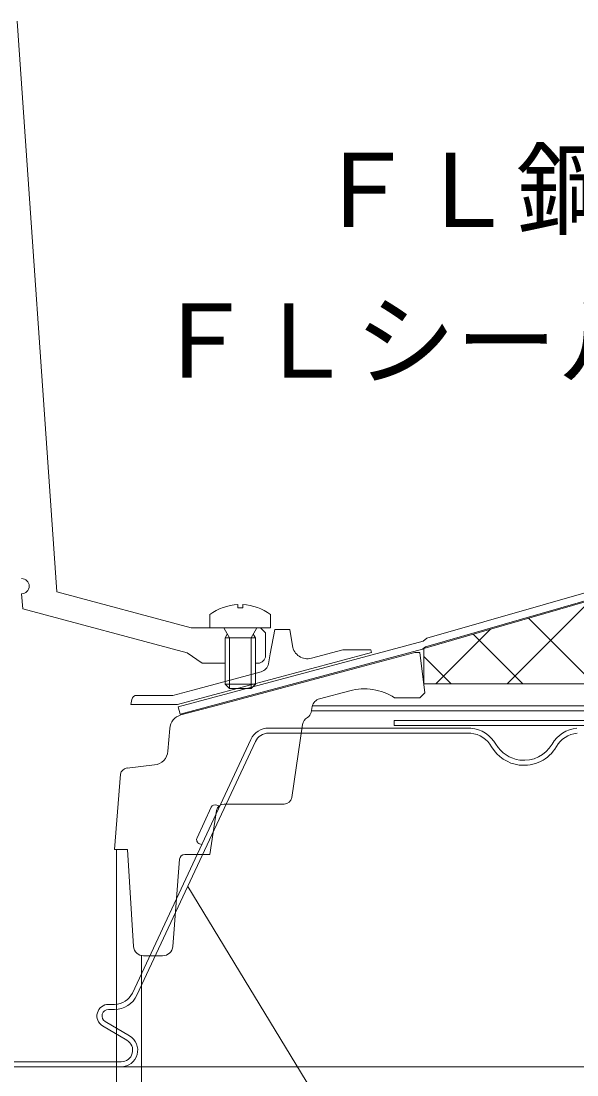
# Model space of a CAD drawing. Units: millimetres, scale not verified. Extents: x -675 to 675, y -471 to 460.
# Drawn here: x 0.8 to 110.6, y 1 to 209.4 of the extents above; entities that cross this region are included whole.
import ezdxf
from ezdxf.enums import TextEntityAlignment as Align

# ---------------------------------------------------------------- set-up
doc = ezdxf.new("R2010")
doc.units = ezdxf.units.MM
doc.header["$LTSCALE"] = 5
doc.linetypes.add('DASHED1', pattern=[1.8, 1.2, -0.6])
for name, color, linetype, lineweight in [('1-0_芯・寸法線', 7, 'Continuous', 9), ('1-3_断熱材', 30, 'Continuous', 18), ('1-4_リベットルーフ', 3, 'Continuous', 9), ('1-7_設備', 7, 'Continuous', 9), ('1-8_下地など', 7, 'Continuous', 9), ('1-9_下地鋼板', 1, 'Continuous', 9), ('1-A_元図・躯体', 7, 'Continuous', 9), ('1-D_設備2', 7, 'Continuous', 9)]:
    doc.layers.add(name, color=color, linetype=linetype, lineweight=lineweight)
doc.styles.add('ＭＳ ゴシック', font='')
doc.styles.get('ＭＳ ゴシック').set_extended_font_data('MS Gothic')

msp = doc.modelspace()

# ---------------------------------------------------------------- linework, layer by layer
at = {"layer": '1-0_芯・寸法線'}
msp.add_line((33.705, 38.236), (97.446, -66.443), dxfattribs=at)
at = {"layer": '1-3_断熱材'}
for p, q in [((80.361, 85.315), (148.082, 104.893)), ((96.873, 78.332), (113.41, 94.87)), ((114.052, 78.332), (101.079, 91.305)), ((82.731, 78.332), (93.517, 89.119)), ((99.91, 78.332), (90.109, 88.133)), ((80.361, 85.315), (80.361, 78.332)), ((85.768, 78.332), (80.361, 83.739)), ((175.755, 78.332), (80.361, 78.332))]:
    msp.add_line(p, q, dxfattribs=at)
at = {"layer": '1-4_リベットルーフ'}
for p, q in [((80.991, 87.322), (147.227, 106.387)), ((80.711, 85.62), (147.747, 104.98)), ((31.795, 73.755), (80.236, 86.734)), ((80.103, 85.146), (80.711, 85.62)), ((80.236, 86.734), (80.991, 87.322)), ((32.183, 72.306), (80.103, 85.146))]:
    msp.add_line(p, q, dxfattribs=at)
at = {"layer": '1-7_設備'}
for p, q in [((7.868, 96.486), (-0.026, 209.369)), ((1.086, 93.126), (0.876, 96.129)), ((34.354, 89.389), (7.868, 96.486)), ((33.586, 84.418), (1.086, 93.126)), ((9.368, 90.907), (9.368, 90.907)), ((50.086, 89.389), (34.354, 89.389)), ((49.086, 88.389), (48.086, 89.389)), ((49.086, 83.889), (49.086, 88.389)), ((50.021, 84.247), (50.916, 89.023)), ((50.916, 89.023), (53.916, 89.023)), ((54.409, 85.804), (53.916, 89.023)), ((31.665, 74.238), (70.041, 84.52)), ((36.586, 82.389), (33.586, 84.418)), ((50.021, 84.247), (49.648, 82.257)), ((58.151, 83.36), (64.357, 85.023)), ((64.357, 85.023), (69.916, 85.023)), ((78.586, 84.532), (66.73, 81.356)), ((70.041, 84.52), (69.916, 85.023)), ((78.586, 84.532), (79.586, 84.532)), ((80.586, 76.532), (79.586, 84.532)), ((41.086, 82.389), (36.586, 82.389)), ((39.684, 74.109), (66.73, 81.356)), ((47.586, 82.389), (47.086, 82.389)), ((34.687, 77.073), (48.218, 80.699)), ((22.668, 75.219), (22.472, 74.238)), ((30.768, 76.023), (23.649, 76.023)), ((34.687, 77.073), (30.768, 76.023)), ((59.756, 75.346), (65.727, 76.946)), ((79.586, 75.532), (74.586, 75.532)), ((80.586, 76.532), (79.586, 75.532)), ((31.665, 74.238), (22.472, 74.238)), ((32.368, 72.148), (39.684, 74.109)), ((58.076, 72.648), (58.314, 73.815)), ((29.797, 65.003), (30.154, 69.489)), ((54.276, 55.812), (56.414, 70.232)), ((21.713, 61.657), (27.137, 62.259)), ((20.399, 60.413), (19.216, 45.532)), ((52.792, 54.532), (40.878, 54.532)), ((39.394, 53.255), (38.086, 44.532)), ((21.809, 45.532), (19.216, 45.532)), ((19.601, 45.532), (19.601, 2.561)), ((23.007, 26.373), (21.809, 45.532)), ((33.103, 44.532), (38.086, 44.532)), ((30.732, 26.374), (32.106, 43.612)), ((24.601, 24.532), (24.601, 2.561)), ((24.991, 24.532), (28.739, 24.532))]:
    msp.add_line(p, q, dxfattribs=at)
at = {"layer": '1-7_設備', "linetype": 'DASHED1'}
for p, q in [((19.601, 2.561), (19.601, -122.439)), ((24.601, 2.561), (24.601, -122.439))]:
    msp.add_line(p, q, dxfattribs=at)
at = {"layer": '1-7_設備'}
for centre, radius, start, end in [((0.876, 97.629), 1.5, 270, 90), ((57.374, 86.258), 3, 188.707, 285), ((47.586, 83.889), 1.5, 270, 0), ((47.682, 82.626), 2, 284.999, 349.385), ((68.574, 66.32), 11, 56.87, 105), ((23.649, 75.023), 1, 90, 168.69), ((60.274, 73.414), 2, 104.999, 168.434), ((33.145, 69.251), 3, 105, 175.446), ((58.392, 69.939), 2, 120.69, 171.565), ((56.606, 72.949), 1.5, 300.521, 348.434), ((26.806, 65.241), 3, 276.33, 355.445), ((21.879, 60.167), 1.5, 96.329, 170.538), ((40.878, 53.032), 1.5, 90, 171.469), ((52.792, 56.032), 1.5, 270, 351.565), ((33.103, 43.532), 1, 90, 175.445), ((25, 26.532), 2, 184.555, 270), ((28.739, 26.532), 2, 270, 355.445)]:
    msp.add_arc(centre, radius, start, end, dxfattribs=at)
at = {"layer": '1-8_下地など', "color": 3}
msp.add_line((31.795, 73.755), (32.183, 72.306), dxfattribs=at)
at = {"layer": '1-8_下地など'}
msp.add_line((-411.803, 2.561), (318.197, 2.561), dxfattribs=at)
at = {"layer": '1-9_下地鋼板'}
for p, q in [((74.489, 70.046), (74.489, 71.046)), ((74.489, 71.046), (177.205, 71.046)), ((176.355, 70.046), (74.489, 70.046))]:
    msp.add_line(p, q, dxfattribs=at)
at = {"layer": '1-A_元図・躯体'}
for p, q in [((49.678, 69.546), (89.691, 69.546)), ((46.169, 67.311), (22.763, 17.152)), ((47.075, 66.888), (23.669, 16.729)), ((49.678, 68.546), (89.638, 68.546)), ((39.447, 54.339), (40.019, 54.131)), ((35.547, 47.878), (38.349, 53.884)), ((36.044, 46.679), (36.469, 46.524)), ((18.05, 14.916), (19.254, 14.916)), ((18.05, 13.916), (19.254, 13.916)), ((21.699, 7.821), (16.888, 10.655)), ((22.206, 8.683), (17.396, 11.517)), ((20.538, 3.561), (-84.366, 3.561)), ((20.538, 2.561), (-84.366, 2.561))]:
    msp.add_line(p, q, dxfattribs=at)
for centre, radius, start, end in [((49.678, 65.673), 3.873, 90, 154.986), ((89.046, 63.151), 6.427, 29.796, 84.244), ((111.27, 63.152), 6.426, 95.753, 149.838), ((49.678, 65.673), 2.873, 90, 154.986), ((89.046, 63.151), 5.428, 29.662, 83.734), ((111.27, 63.152), 5.426, 96.262, 149.838), ((100.158, 69.61), 7.426, 210.536, 262.867), ((100.158, 69.61), 6.426, 210.536, 262.867), ((100.158, 69.61), 7.426, 262.867, 329.838), ((100.158, 69.61), 6.426, 262.867, 329.838), ((39.146, 53.511), 0.88, 70, 154.991), ((36.344, 47.506), 0.88, 154.991, 249.999), ((19.254, 18.789), 3.873, 270, 335.001), ((19.254, 18.789), 4.873, 270, 335.001), ((18.05, 12.627), 2.289, 90, 239.499), ((18.05, 12.627), 1.289, 90, 239.499), ((20.538, 5.85), 3.289, 270, 59.499), ((20.538, 5.85), 2.289, 270, 59.499)]:
    msp.add_arc(centre, radius, start, end, dxfattribs=at)
at = {"layer": '1-D_設備2'}
for p, q in [((43.607, 93.977), (43.607, 93.356)), ((44.565, 93.977), (44.565, 93.356)), ((38.086, 91.989), (38.086, 89.389)), ((44.565, 93.356), (43.607, 93.356)), ((50.086, 91.989), (50.086, 89.389)), ((38.086, 89.389), (50.086, 89.389)), ((41.956, 87.389), (40.904, 89.261)), ((41.086, 87.389), (41.527, 88.152)), ((46.216, 87.389), (47.268, 89.261)), ((47.086, 87.389), (46.645, 88.152)), ((41.086, 87.389), (47.086, 87.389)), ((41.086, 87.389), (41.086, 78.259)), ((41.956, 87.389), (41.956, 77.389)), ((46.216, 87.389), (46.216, 77.389)), ((47.086, 87.389), (47.086, 78.259)), ((41.956, 77.389), (41.086, 78.259)), ((41.086, 78.259), (47.086, 78.259)), ((41.956, 77.389), (46.216, 77.389)), ((46.216, 77.389), (47.086, 78.259)), ((177.205, 73.932), (58.342, 73.932)), ((58.106, 72.932), (176.907, 72.932))]:
    msp.add_line(p, q, dxfattribs=at)
for centre, radius, start, end in [((44.086, 83.989), 10, 92.746, 126.87), ((44.086, 83.989), 10, 53.13, 87.254), ((40.686, 89.139), 0.25, 29.329, 90), ((47.486, 89.139), 0.25, 90, 150.671)]:
    msp.add_arc(centre, radius, start, end, dxfattribs=at)

# ---------------------------------------------------------------- texts
at = {"layer": '1-0_芯・寸法線', "style": 'ＭＳ ゴシック'}
for s, p in [('ＦＬ鋼板', (58.653, 164.265)), ('ＦＬシール', (26.696, 134.437))]:
    msp.add_text(s, height=14.66, dxfattribs=at).set_placement(p, align=Align.BOTTOM_LEFT)

doc.saveas('drawing.dxf')
